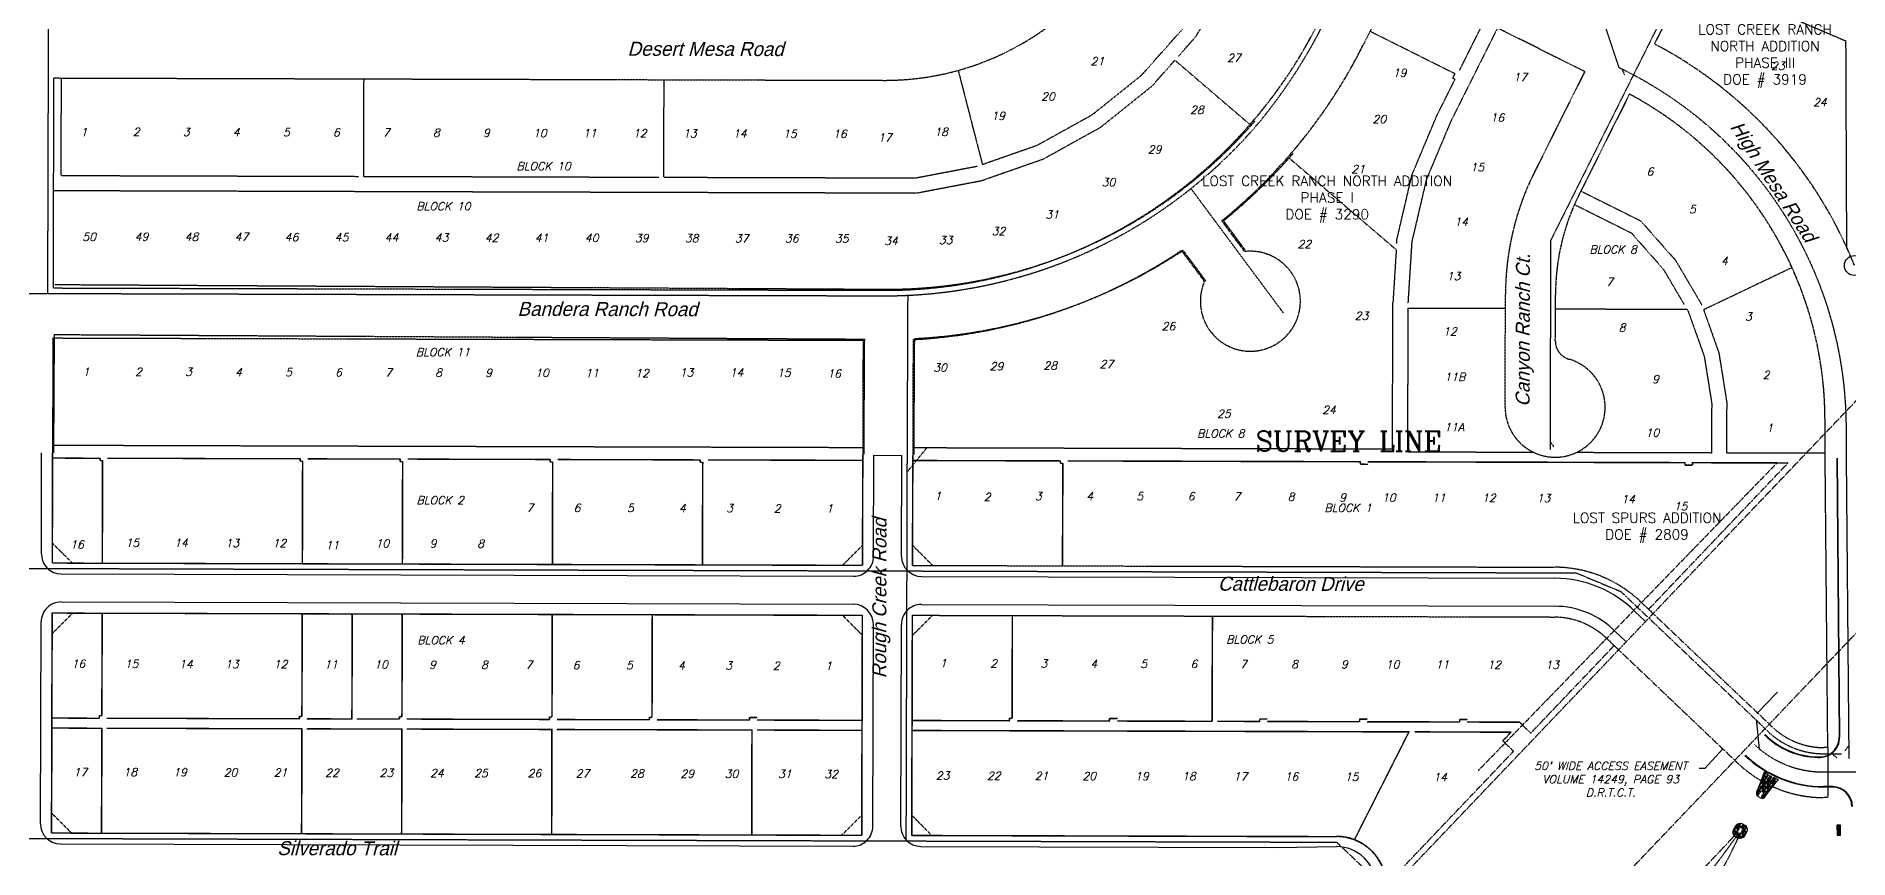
# Model space of a CAD drawing. Header units: feet. Extents: x 2327405 to 2393004, y 6977726 to 7089689.
# Drawn here: x 2340640 to 2342452, y 7040978 to 7041800 of the extents above; entities that cross this region are included whole.
import ezdxf
from ezdxf.enums import TextEntityAlignment as Align

# ---------------------------------------------------------------- set-up
doc = ezdxf.new("R2010")
doc.units = ezdxf.units.FT
doc.header["$MEASUREMENT"] = 0
for name, pattern in [('CNTR50', [0.9, 0.75, -0.05, 0.05, -0.05]), ('HIDDEN2', [0.1875, 0.125, -0.0625]), ('HIDN50', [0.1875, 0.125, -0.0625]), ('PHNTM50', [1.5, 1, -0.1, 0.1, -0.1, 0.1, -0.1])]:
    doc.linetypes.add(name, pattern=pattern)
doc.layers.get('0').update_dxf_attribs({"linetype": 'CONTINUOUS'})
for name, color, linetype in [('f-cl', 251, 'HIDN50'), ('f-sd inlet', 251, 'CONTINUOUS'), ('s-adjoiner-txt', 2, 'CONTINUOUS'), ('s-channel', 252, 'HIDN50'), ('s-channel-cl', 251, 'CNTR50'), ('s-curb', 55, 'CONTINUOUS'), ('s-EASE', 251, 'HIDN50'), ('S-EASE-ACCESS', 251, 'HIDN50'), ('s-easement', 252, 'HIDDEN2'), ('s-easement-txt', 2, 'CONTINUOUS'), ('s-irons-txt', 2, 'CONTINUOUS'), ('s-lot no.', 252, 'CONTINUOUS'), ('s-rip-rap', 252, 'CONTINUOUS'), ('s-row', 252, 'PHNTM50'), ('s-street names', 252, 'CONTINUOUS'), ('s-survey-abs', 252, 'CONTINUOUS'), ('s-w', 251, 'HIDN50')]:
    doc.layers.add(name, color=color, linetype=linetype)
doc.styles.add('L100', font='simplex.shx', dxfattribs={"height": 10})
doc.styles.add('LS80', font='simplex.shx', dxfattribs={"oblique": 15, "height": 8})
doc.styles.add('ROMANC', font='romanc.shx')
doc.styles.get("Standard").update_dxf_attribs({"font": 'Simplex.shx'})
doc.styles.add('TB', font='tb-ld.shx', dxfattribs={"oblique": 15, "height": 1.377953})
doc.dimstyles.get("Standard").update_dxf_attribs({"dimtxt": 0.18, "dimasz": 0.18, "dimexe": 0.18, "dimexo": 0.0625, "dimgap": 0.09, "dimtad": 0, "dimtih": 1, "dimtoh": 1, "dimdec": 4, "dimzin": 0, "dimdsep": 46, "dimtxsty": 'Standard', "dimcen": 0.09, "dimadec": 0, "dimazin": 0, "dimtfac": 1, "dimtdec": 4, "dimtofl": 0, "dimtmove": 0, "dimatfit": 3, "dimfxl": 0, "dimtolj": 1, "dimtzin": 0, "dimarcsym": 0})
pattern_1 = [(228.0128, (2332156.99854, 7030143.55705), (-39.999991161, -45.000006708), [0.67268, -66.59544]), (184.9697, (2332156.54854, 7030143.05705), (60.0000052576, 4.999956535), [1.15434, -114.279625]), (132.5104, (2332155.39854, 7030142.95705), (49.999953592, -55.0000433694), [0.81394, -80.58016]), (267.2737, (2332153.44854, 7030141.70705), (4.9999800886, 100.000001475), [1.05119, -104.06779]), (292.8337, (2332153.39854, 7030140.65705), (-25.000049527, 59.999982059), [1.030775, -102.046865]), (357.2737, (2332153.79854, 7030139.70705), (-100.000001475, 4.9999800886), [1.05119, -104.06779]), (37.6942, (2332154.84854, 7030139.65705), (-65.000036728, -49.9999520258), [1.390145, -137.624245]), (72.2553, (2332155.94854, 7030140.50705), (35.0000538135, 109.9999811562), [1.31244, -129.931605]), (121.4296, (2332156.34854, 7030141.75705), (-40.000041171, 64.9999751825), [1.05475, -104.420365]), (175.2364, (2332155.79854, 7030142.65705), (55.000004732, -4.999957663), [1.20416, -59.003815]), (222.3974, (2332154.59854, 7030142.75705), (-60.0000367554, -54.99996041), [1.55724, -154.166875]), (138.8141, (2332158.39854, 7030141.65705), (-35.000014734, 29.999986567), [0.531505, -52.61922]), (171.4692, (2332157.99854, 7030142.00705), (64.999991424, -10.00003955), [1.011185, -100.107555]), (225, (2332156.9985, 7030142.157), (-6e-16, -5.00000155), [0.707105, -6.36396]), (203.1986, (2332156.64854, 7030142.75705), (24.999998653, 10.000006626), [0.38079, -37.698075]), (291.8014, (2332156.2985, 7030142.60705), (-4.99999955, 15.000001365), [0.538515, -26.38731]), (30.9638, (2332156.4985, 7030142.10705), (14.99999011, 10.00001242), [0.874645, -28.280115]), (161.5651, (2332157.2485, 7030142.557), (10.00000217, -4.99999202), [0.632455, -15.178935]), (16.3895, (2332153.39854, 7030142.60705), (50.000010992, 14.999963549), [0.886, -87.714225]), (70.3462, (2332154.24854, 7030142.85705), (-19.999976237, -55.000010678), [0.743305, -73.58704]), (293.1986, (2332157.24854, 7030143.55705), (-10.000006626, 24.999998653), [0.761575, -37.31729]), (343.6105, (2332157.54854, 7030142.85705), (-50.000010992, 14.999963549), [0.886, -87.714225]), (339.444, (2332153.39854, 7030139.50705), (-25.000009223, 9.999979982), [0.8544, -41.86562]), (294.7751, (2332154.19854, 7030139.20705), (-24.999960946, 55.000017109), [0.71589, -70.873215]), (66.8014, (2332157.29854, 7030138.55705), (10.000006626, 24.999998653), [0.761575, -37.31729]), (17.354, (2332157.59854, 7030139.25705), (-65.0000100955, -19.999972511), [0.838155, -82.97712]), (69.444, (2332154.84854, 7030138.55705), (-9.999979982, -25.000009223), [0.4272, -42.29282]), (101.3099, (2332156.9985, 7030138.5571), (-4.99998816, 20.00000376), [0.25495, -25.240145]), (165.9638, (2332156.9485, 7030138.807), (15.00000273, -4.99999029), [1.030775, -19.58475]), (186.009, (2332155.94854, 7030139.05705), (49.9999987545, 4.9999965874), [0.95525, -94.569615]), (303.6901, (2332156.4985, 7030141.657), (-5.00000667, 9.99999779), [0.72111, -17.306645]), (353.1572, (2332156.89854, 7030141.05705), (84.9999968274, -10.0000399896), [1.25897, -124.637815]), (60.9454, (2332158.14854, 7030140.90705), (-20.000000136, -35.000001923), [0.51478, -50.96337]), (90, (2332158.3985, 7030141.357), (-5, 5), [0.3, -4.7]), (120.2564, (2332155.84854, 7030139.20705), (19.999974434, -35.000012279), [0.69462, -68.7676]), (48.0128, (2332155.49854, 7030139.80705), (39.999991161, 45.000006708), [1.34536, -65.92276]), (0, (2332156.3985, 7030140.807), (5, 5), [1.3, -3.7]), (325.3048, (2332157.69854, 7030140.80705), (-49.999971295, 35.000043048), [0.79057, -78.26637]), (254.0546, (2332158.34854, 7030140.35705), (-4.999999446, -20.000000633), [0.72801, -35.67254]), (207.646, (2332158.14854, 7030139.65705), (-94.999979036, -50.0000385658), [1.185325, -117.34737]), (175.4261, (2332157.09854, 7030139.10705), (-65.0000027916, 4.9999740058), [1.253995, -124.14537])]

# ---------------------------------------------------------------- blocks, each defined once
blk = doc.blocks.new('2005042-10b')
at = {"layer": 's-rip-rap'}
h = blk.add_hatch(dxfattribs=at)
h.set_pattern_fill('GRAVEL,_O', color=256, scale=5)
h.set_pattern_definition(pattern_1)
edge = h.paths.add_edge_path()
edge.add_line((2342368.68796, 7041039.66296), (2342374.68948, 7041047.44247))
edge.add_line((2342374.68948, 7041047.44247), (2342376.04644, 7041049.24998))
edge.add_line((2342376.04644, 7041049.24998), (2342378.65678, 7041052.44863))
edge.add_line((2342378.65678, 7041052.44863), (2342381.98415, 7041056.66312))
edge.add_line((2342381.98415, 7041056.66312), (2342377.14403, 7041058.88151))
edge.add_line((2342377.14403, 7041058.88151), (2342374.90289, 7041054.80696))
edge.add_line((2342374.90289, 7041054.80696), (2342373.37116, 7041055.65331))
edge.add_line((2342373.37116, 7041055.65331), (2342375.55922, 7041059.61327))
edge.add_line((2342375.55922, 7041059.61327), (2342373.69336, 7041060.65108))
edge.add_line((2342373.69336, 7041060.65108), (2342371.52531, 7041056.90639))
edge.add_line((2342371.52531, 7041056.90639), (2342370.01082, 7041057.78322))
edge.add_line((2342370.01082, 7041057.78322), (2342372.17262, 7041061.53059))
edge.add_line((2342372.17262, 7041061.53059), (2342367.77117, 7041064.18301))
edge.add_line((2342367.77117, 7041064.18301), (2342364.79579, 7041055.87403))
edge.add_line((2342364.79579, 7041055.87403), (2342363.86398, 7041053.3152))
edge.add_line((2342363.86398, 7041053.3152), (2342360.35851, 7041043.97535))
edge.add_arc((2342363.21203, 7041042.75827), 3.10223, 156.9008025, 241.87232609)
edge.add_line((2342361.74952, 7041040.02241), (2342364.36176, 7041038.54159))
edge.add_arc((2342366.01522, 7041041.06843), 3.01975, 236.80104123, 332.26219425)
h.paths.add_polyline_path([(2342364.36176, 7041038.54159), (2342367.31249, 7041043.76943), (2342364.71222, 7041045.23817), (2342361.74952, 7041040.02241)], flags=17)
h = blk.add_hatch(dxfattribs=at)
h.set_pattern_fill('GRAVEL', color=256, scale=5, style=0)
h.set_pattern_definition(pattern_1)
h.paths.add_polyline_path([(2342343.59978, 7041002.16974), (2342346.55051, 7041007.39758), (2342343.95023, 7041008.86632), (2342340.98754, 7041003.65057)], flags=16)
edge = h.paths.add_edge_path()
edge.add_line((2342345.56551, 7041012.86433), (2342349.10273, 7041010.89575))
edge.add_arc((2342344.53594, 7041006.54462), 6.30777, -29.0122579, 43.61464708, ccw=False)
edge.add_line((2342350.05218, 7041003.48537), (2342348.34174, 7041000.38576))
edge.add_arc((2342343.53752, 7041003.64092), 5.80315, 246.46421796, 325.87993999, ccw=False)
edge.add_line((2342341.2202, 7040998.32053), (2342338.61272, 7040999.88641))
edge.add_arc((2342342.86701, 7041004.21075), 6.06621, 157.31738052, 225.46792083, ccw=False)
edge.add_line((2342337.26999, 7041006.55004), (2342339.87123, 7041011.25706))
edge.add_arc((2342343.79403, 7041008.24983), 4.94285, 68.99853286, 142.52613023, ccw=False)
at = {"layer": 's-channel'}
for centre, radius, start, end in [((2340195.59776, 7042995.83387), 2927.71098, 314.54293577, 317.12058513), ((2341958.46921, 7041173.2416), 421.41563, 317.80441098, 336.0495974)]:
    blk.add_arc(centre, radius, start, end, dxfattribs=at)
at = {"layer": 's-channel-cl'}
blk.add_arc((2341475.13291, 7041610.86883), 1058.95826, 317.84888938, 325.02083127, dxfattribs=at)
at = {"layer": 's-curb'}
for p, q in [((2340645.4955, 7041282.45558), (2340645.78187, 7041383.45518)), ((2341477.49215, 7041280.09653), (2341477.77853, 7041381.09613)), ((2341477.77853, 7041381.09613), (2341505.77842, 7041381.01674)), ((2341505.49204, 7041280.01714), (2341505.77842, 7041381.01674)), ((2342440.36954, 7041378.19357), (2342442.83979, 7041099.11619)), ((2342440.86952, 7041378.198), (2342443.33977, 7041099.12061)), ((2340665.43871, 7041262.39895), (2341457.43553, 7041260.15332)), ((2341525.43525, 7041259.96051), (2342158.53049, 7041258.16543)), ((2340665.35932, 7041234.39907), (2341457.35613, 7041232.15343)), ((2341525.35586, 7041231.96063), (2342158.4511, 7041230.16555)), ((2340644.72994, 7041012.45667), (2340645.30269, 7041214.45585)), ((2340644.72994, 7041012.45667), (2340645.30269, 7041214.45585)), ((2341476.7266, 7041010.09762), (2341477.29935, 7041212.09681)), ((2341504.72648, 7041010.01823), (2341505.29923, 7041212.01742)), ((2342239.04566, 7041224.54718), (2342248.42331, 7041215.62913)), ((2342219.32129, 7041204.67271), (2342229.11944, 7041195.3471)), ((2342436.22755, 7041049.23957), (2342427.33338, 7041049.26479)), ((2342436.22896, 7041049.73956), (2342427.3348, 7041049.76478)), ((2340664.67315, 7040992.40004), (2341456.66997, 7040990.15441)), ((2341524.6697, 7040989.9616), (2341880.96704, 7040988.95135)), ((2341880.96704, 7040988.95135), (2341940.2908, 7040989.78315))]:
    blk.add_line(p, q, dxfattribs=at)
for centre, radius, start, end in [((2340665.49542, 7041282.39887), 20, 179.83754368, 269.83754365), ((2341457.49223, 7041280.15324), 20, 269.83754365, 359.83754368), ((2341525.49196, 7041279.96043), 20, 179.83754368, 269.83754365), ((2342158.20725, 7041144.16589), 114, 44.83754367, 89.83754365), ((2340665.30261, 7041214.39915), 20, 89.83754365, 179.83754368), ((2341457.29943, 7041212.15351), 20, 359.83754368, 89.83754365), ((2341525.29915, 7041211.96071), 20, 89.83754365, 179.83754368), ((2342158.20725, 7041144.16589), 86, 44.71393865, 89.83754365), ((2342422.87037, 7041156.31507), 77.32133, 225.17959719, 269.22875155), ((2342422.87037, 7041156.31507), 76.82133, 225.17959719, 269.22875155), ((2342423.34056, 7041098.94359), 20, 265.66728144, 0.50714066), ((2342423.34056, 7041098.94359), 19.5, 265.66728144, 0.50714066), ((2342427.65803, 7041163.76432), 114.5, 226.41548094, 269.83754365), ((2342427.65803, 7041163.76432), 114, 226.41548094, 269.83754365), ((2342436.17226, 7041029.73964), 19.5, 0.05070584, 89.83754365), ((2342436.17226, 7041029.73964), 20, 0.05070584, 89.83754365), ((2340664.72986, 7041012.39996), 20, 179.83754368, 269.83754365), ((2341456.72668, 7041010.15433), 20, 269.83754365, 359.83754368), ((2341524.7264, 7041009.96152), 20, 179.83754368, 269.83754365), ((2341940.17738, 7040949.78331), 40, 188.46447021, 89.83754365)]:
    blk.add_arc(centre, radius, start, end, dxfattribs=at)
at = {"layer": 's-EASE'}
for p, q in [((2340656.76765, 7041378.42401), (2340704.26746, 7041378.28932)), ((2340704.26037, 7041375.78933), (2340704.26746, 7041378.28932)), ((2340704.26037, 7041375.78933), (2340706.76036, 7041375.78225)), ((2340706.46973, 7041273.28266), (2340706.76036, 7041375.78225)), ((2340711.76743, 7041378.26806), (2340904.26666, 7041377.72225)), ((2340904.25957, 7041375.22226), (2340904.26666, 7041377.72225)), ((2340904.25957, 7041375.22226), (2340906.75956, 7041375.21517)), ((2340906.46893, 7041272.71558), (2340906.75956, 7041375.21517)), ((2340911.76663, 7041377.70098), (2341004.26625, 7041377.43871)), ((2341004.25917, 7041374.93872), (2341004.26625, 7041377.43871)), ((2341004.25917, 7041374.93872), (2341006.75916, 7041374.93163)), ((2341006.46853, 7041272.43204), (2341006.75916, 7041374.93163)), ((2341011.76622, 7041377.41744), (2341154.26565, 7041377.0134)), ((2341154.25856, 7041374.51341), (2341154.26565, 7041377.0134)), ((2341154.25856, 7041374.51341), (2341156.75855, 7041374.50632)), ((2341156.46792, 7041272.00673), (2341156.75855, 7041374.50632)), ((2341161.76562, 7041376.99213), (2341304.26505, 7041376.58809)), ((2341304.25796, 7041374.0881), (2341304.26505, 7041376.58809)), ((2341304.25796, 7041374.0881), (2341306.75795, 7041374.08101)), ((2341306.46732, 7041271.58142), (2341306.75795, 7041374.08101)), ((2341311.76502, 7041376.56682), (2341466.76439, 7041376.12734)), ((2341516.76419, 7041375.98557), (2341664.2636, 7041375.56735)), ((2341664.25651, 7041373.06736), (2341664.2636, 7041375.56735)), ((2341664.25651, 7041373.06736), (2341666.7565, 7041373.06027)), ((2341666.46587, 7041270.56068), (2341666.7565, 7041373.06027)), ((2341671.76357, 7041375.54608), (2341964.2624, 7041374.71673)), ((2341964.25531, 7041372.21674), (2341964.2624, 7041374.71673)), ((2341964.25531, 7041372.21674), (2341971.75528, 7041372.19547)), ((2341971.76236, 7041374.69546), (2342288.52064, 7041373.79732)), ((2342252.38518, 7041227.04419), (2342391.78204, 7041373.50454)), ((2342288.52064, 7041373.79732), (2342288.51355, 7041371.29733)), ((2342288.51355, 7041371.29733), (2342296.01352, 7041371.27607)), ((2342296.02061, 7041373.77606), (2342296.01352, 7041371.27607)), ((2342296.02061, 7041373.77606), (2342391.78204, 7041373.50454)), ((2340656.26784, 7041293.42431), (2340676.46985, 7041273.36772)), ((2341446.46676, 7041271.18447), (2341466.52339, 7041291.12768)), ((2341516.52344, 7041291.07429), (2341536.4664, 7041270.92928)), ((2340657.08228, 7041203.42465), (2340676.90725, 7041223.36718)), ((2340706.03734, 7041120.78327), (2340706.32796, 7041223.28286)), ((2340906.03653, 7041120.21619), (2340906.32716, 7041222.71578)), ((2340956.02924, 7041117.57443), (2340956.32696, 7041222.57401)), ((2341006.03613, 7041119.93265), (2341006.32676, 7041222.43224)), ((2341156.03553, 7041119.50734), (2341156.32615, 7041222.00693)), ((2341256.03513, 7041119.2238), (2341256.32575, 7041221.72339)), ((2341466.2682, 7041201.12804), (2341446.32499, 7041221.18467)), ((2341536.32463, 7041220.92948), (2341516.268, 7041200.98627)), ((2341616.03368, 7041118.20306), (2341616.32431, 7041220.70265)), ((2341816.02579, 7041115.13599), (2341816.3235, 7041220.13557)), ((2342134.57455, 7041103.26389), (2342217.91398, 7041190.82628)), ((2340656.03045, 7041118.42505), (2340703.53026, 7041118.29037)), ((2340703.53026, 7041118.28991), (2340703.53735, 7041120.79036)), ((2340703.53735, 7041120.79036), (2340706.03734, 7041120.78327)), ((2340711.03023, 7041118.2691), (2340903.52945, 7041117.72329)), ((2340903.52945, 7041117.72283), (2340903.53654, 7041120.22328)), ((2340903.53654, 7041120.22328), (2340906.03653, 7041120.21619)), ((2340911.02942, 7041117.70203), (2340956.02924, 7041117.57443)), ((2340961.02922, 7041117.56026), (2341003.52905, 7041117.43975)), ((2341003.52905, 7041117.43929), (2341003.53614, 7041119.93974)), ((2341003.53614, 7041119.93974), (2341006.03613, 7041119.93265)), ((2341011.02902, 7041117.41849), (2341153.52845, 7041117.01444)), ((2341153.52845, 7041117.01398), (2341153.53554, 7041119.51443)), ((2341153.53554, 7041119.51443), (2341156.03553, 7041119.50734)), ((2341161.02842, 7041116.99318), (2341253.52805, 7041116.7309)), ((2341253.52805, 7041116.73044), (2341253.53514, 7041119.23089)), ((2341253.53514, 7041119.23089), (2341256.03513, 7041119.2238)), ((2341261.02802, 7041116.70964), (2341353.52764, 7041116.44736)), ((2341353.52764, 7041116.4469), (2341353.53473, 7041118.94735)), ((2341353.53473, 7041118.94735), (2341361.0347, 7041118.92609)), ((2341613.5266, 7041115.7097), (2341613.53369, 7041118.21015)), ((2341613.53369, 7041118.21015), (2341616.03368, 7041118.20306)), ((2341713.5262, 7041115.42616), (2341713.53329, 7041117.92661)), ((2341713.53329, 7041117.92661), (2341721.03326, 7041117.90535)), ((2341863.52559, 7041115.00085), (2341863.53268, 7041117.5013)), ((2341863.53268, 7041117.5013), (2341871.03265, 7041117.48004)), ((2341963.52519, 7041114.71731), (2341963.53228, 7041117.21776)), ((2341963.53228, 7041117.21776), (2341971.03225, 7041117.1965)), ((2342063.52479, 7041114.43377), (2342063.53188, 7041116.93422)), ((2342063.53188, 7041116.93422), (2342071.03185, 7041116.91296)), ((2340656.00209, 7041108.42509), (2340706.00189, 7041108.28332)), ((2340705.70418, 7041003.28374), (2340706.00189, 7041108.28332)), ((2340711.00187, 7041108.26914), (2340906.00109, 7041107.71624)), ((2340905.70337, 7041002.71666), (2340906.00109, 7041107.71624)), ((2340911.00107, 7041107.70207), (2341006.00069, 7041107.4327)), ((2341005.70297, 7041002.43313), (2341006.00069, 7041107.4327)), ((2341011.00067, 7041107.41853), (2341156.00008, 7041107.00739)), ((2341155.70237, 7041002.00782), (2341156.00008, 7041107.00739)), ((2341161.00006, 7041106.99322), (2341355.99928, 7041106.44032)), ((2341355.70156, 7041001.44074), (2341355.99928, 7041106.44032)), ((2341360.99926, 7041106.42614), (2341465.99884, 7041106.12842)), ((2341361.02761, 7041116.4261), (2341466.02719, 7041116.12838)), ((2341515.99864, 7041105.98665), (2342012.88927, 7041104.57777)), ((2341516.02699, 7041115.98661), (2341613.5266, 7041115.71016)), ((2341621.02657, 7041115.6889), (2341713.5262, 7041115.42662)), ((2341721.02617, 7041115.40536), (2341816.02579, 7041115.13599)), ((2341821.02577, 7041115.12182), (2341863.52559, 7041115.00131)), ((2341871.02556, 7041114.98005), (2341963.52519, 7041114.71777)), ((2341958.17487, 7040996.43189), (2342012.88927, 7041104.57777)), ((2341971.02516, 7041114.69651), (2342063.52479, 7041114.43423)), ((2342018.48474, 7041104.5619), (2342114.84193, 7041104.28869)), ((2342071.02476, 7041114.41297), (2342123.01541, 7041114.26555)), ((2342106.47358, 7041095.49629), (2342114.84193, 7041104.28869)), ((2342123.01541, 7041114.26555), (2342134.57455, 7041103.26389)), ((2341990.14728, 7040951.51824), (2342117.33895, 7041085.15494)), ((2342106.47358, 7041095.49629), (2342117.33895, 7041085.15494)), ((2340655.50228, 7041023.42539), (2340675.7043, 7041003.36881)), ((2341445.7012, 7041001.18555), (2341465.75808, 7041021.21714)), ((2341515.75763, 7041020.98699), (2341535.70084, 7041000.93037))]:
    blk.add_line(p, q, dxfattribs=at)
at = {"layer": 'S-EASE-ACCESS'}
for p, q in [((2342256.02219, 7041223.58258), (2342375.95124, 7041109.43746)), ((2342221.53577, 7041187.37916), (2342341.48005, 7041073.21955)), ((2342431.50967, 7041088.7531), (2342427.44538, 7041088.76463)), ((2342431.50967, 7041088.7531), (2342431.3679, 7041038.7533)), ((2342431.3679, 7041038.7533), (2342427.30361, 7041038.76483))]:
    blk.add_line(p, q, dxfattribs=at)
for radius in [75, 125]:
    blk.add_arc((2342427.65803, 7041163.76432), radius, 226.41548094, 269.83754365, dxfattribs=at)
at = {"layer": 's-easement'}
for p, q in [((2342292.30792, 7041862.41936), (2342449.66915, 7041795.47422)), ((2341799.3082, 7041799.3459), (2341833.80225, 7041854.81)), ((2341745.39578, 7041761.17974), (2341787.24281, 7041808.34848)), ((2342101.28484, 7041808.41873), (2342054.1875, 7041714.19544)), ((2342063.27685, 7041765.92882), (2342084.51433, 7041808.41669)), ((2341782.06465, 7041779.90947), (2341799.3082, 7041799.3459)), ((2342058.80512, 7041762.57417), (2341973.82938, 7041805.04915)), ((2342450.51141, 7041588.79209), (2342449.66915, 7041795.47422)), ((2341755.77081, 7041750.27183), (2341778.74589, 7041776.16867)), ((2341778.74589, 7041776.16867), (2341853.8488, 7041711.87209)), ((2340665.28435, 7041660.90099), (2340665.5608, 7041758.4006)), ((2340967.78313, 7041660.04329), (2340968.05959, 7041757.54289)), ((2341267.78193, 7041659.19267), (2341268.05838, 7041756.69228)), ((2341562.06337, 7041766.03625), (2341586.26263, 7041672.00656)), ((2341696.19245, 7041721.74611), (2341745.39578, 7041761.17974)), ((2342040.54823, 7041720.45777), (2342058.8058, 7041756.984)), ((2342056.56959, 7041758.10177), (2342058.80512, 7041762.57417)), ((2342058.8058, 7041756.984), (2342056.56959, 7041758.10177)), ((2341704.57886, 7041709.24443), (2341755.77081, 7041750.27183)), ((2341641.04245, 7041691.17719), (2341696.19245, 7041721.74611)), ((2342015.77869, 7041661.43343), (2342040.54823, 7041720.45777)), ((2341647.19989, 7041677.44002), (2341704.57886, 7041709.24443)), ((2342054.1875, 7041714.19544), (2342030.09867, 7041656.79319)), ((2341586.26263, 7041672.00656), (2341641.04245, 7041691.17719)), ((2341891.83278, 7041679.35352), (2342000.05422, 7041586.70374)), ((2340665.28435, 7041660.90099), (2340962.78316, 7041660.05746)), ((2341519.38446, 7041658.47927), (2341581.45005, 7041670.32236)), ((2341581.45005, 7041670.32236), (2341581.52628, 7041670.34904)), ((2341585.35453, 7041655.79676), (2341647.19989, 7041677.44002)), ((2342000.6938, 7041596.83205), (2342015.77869, 7041661.43343)), ((2340657.74185, 7041645.92232), (2341520.7817, 7041643.47525)), ((2340967.78313, 7041660.04329), (2341262.78195, 7041659.20685)), ((2341267.78193, 7041659.19267), (2341519.38446, 7041658.47927)), ((2341520.7817, 7041643.47525), (2341585.35453, 7041655.79676)), ((2342030.09867, 7041656.79319), (2342015.58518, 7041594.63882)), ((2342184.70211, 7041645.40376), (2342244.43654, 7041615.54561)), ((2342178.24142, 7041631.86363), (2342235.11979, 7041603.43308)), ((2342244.43654, 7041615.54561), (2342279.23228, 7041576.11136)), ((2342000.44854, 7041592.94819), (2342000.6938, 7041596.83205)), ((2342015.58518, 7041594.63882), (2342011.70037, 7041533.11929)), ((2342235.11979, 7041603.43308), (2342267.03666, 7041567.26146)), ((2342000.05422, 7041586.70374), (2341996.70171, 7041533.61367)), ((2342279.23228, 7041576.11136), (2342305.54475, 7041531.45875)), ((2342267.03666, 7041567.26146), (2342287.90813, 7041531.84231)), ((2342307.21125, 7041526.77848), (2342395.69671, 7041568.97805)), ((2341996.28636, 7041387.12598), (2341996.70171, 7041533.61367)), ((2342011.68684, 7041528.34523), (2342011.27921, 7041384.58346)), ((2342011.68684, 7041528.34523), (2342109.18644, 7041528.06878)), ((2342290.85942, 7041526.83393), (2342159.1842, 7041527.20728)), ((2342290.85942, 7041526.83393), (2342291.89434, 7041525.07766)), ((2342291.89434, 7041525.07766), (2342307.98027, 7041479.90135)), ((2342307.21125, 7041526.77848), (2342322.57597, 7041483.62767)), ((2342307.98027, 7041479.90135), (2342315.73898, 7041431.15911)), ((2342322.57597, 7041483.62767), (2342330.74234, 7041432.32435)), ((2341263.29306, 7040180.58061), (2342485.69581, 7041462.78167)), ((2342315.60447, 7041383.72057), (2342315.73898, 7041431.15911)), ((2342330.60441, 7041383.67804), (2342330.74234, 7041432.32435)), ((2341467.01556, 7041388.62667), (2340657.01882, 7041390.92334)), ((2341996.28636, 7041387.12598), (2341517.01536, 7041388.48491)), ((2340656.98404, 7041378.47163), (2340704.48386, 7041378.34188)), ((2340704.47703, 7041375.84189), (2340704.48386, 7041378.34188)), ((2340704.47703, 7041375.84189), (2340706.97702, 7041375.83506)), ((2340706.69704, 7041273.33545), (2340706.97702, 7041375.83506)), ((2340711.98383, 7041378.3214), (2340904.48311, 7041377.79558)), ((2340904.47629, 7041375.29559), (2340904.48311, 7041377.79558)), ((2340904.47629, 7041375.29559), (2340906.97628, 7041375.28876)), ((2340906.6963, 7041272.78914), (2340906.97628, 7041375.28876)), ((2340911.98309, 7041377.7751), (2341004.48274, 7041377.52243)), ((2341004.47591, 7041375.02244), (2341004.48274, 7041377.52243)), ((2341004.47591, 7041375.02244), (2341006.9759, 7041375.01561)), ((2341006.69592, 7041272.51599), (2341006.9759, 7041375.01561)), ((2341011.98271, 7041377.50194), (2341154.48218, 7041377.1127)), ((2341154.47535, 7041374.61271), (2341154.48218, 7041377.1127)), ((2341154.47535, 7041374.61271), (2341156.97534, 7041374.60588)), ((2341156.69536, 7041272.10627), (2341156.97534, 7041374.60588)), ((2341161.98215, 7041377.09222), (2341304.48162, 7041376.70298)), ((2341304.47479, 7041374.20299), (2341304.48162, 7041376.70298)), ((2341304.47479, 7041374.20299), (2341306.97478, 7041374.19616)), ((2341306.6948, 7041271.69654), (2341306.97478, 7041374.19616)), ((2341311.98159, 7041376.68249), (2341466.98102, 7041376.25911)), ((2341516.98083, 7041376.12253), (2341664.48028, 7041375.71963)), ((2341664.47345, 7041373.21964), (2341664.48028, 7041375.71963)), ((2341664.47345, 7041373.21964), (2341666.97344, 7041373.21281)), ((2341666.69346, 7041270.71319), (2341666.97344, 7041373.21281)), ((2341671.98025, 7041375.69914), (2341964.47916, 7041374.90018)), ((2341964.47233, 7041372.40019), (2341964.47916, 7041374.90018)), ((2341964.47233, 7041372.40019), (2341971.9723, 7041372.3797)), ((2341971.97913, 7041374.87969), (2342288.7375, 7041374.01446)), ((2342011.27921, 7041384.58346), (2342136.98421, 7041384.22703)), ((2342180.57303, 7041384.10344), (2342315.60447, 7041383.72057)), ((2342288.7375, 7041374.01446), (2342288.73067, 7041371.51447)), ((2342288.73067, 7041371.51447), (2342296.23064, 7041371.49398)), ((2342296.23747, 7041373.99397), (2342296.23064, 7041371.49398)), ((2342296.23747, 7041373.99397), (2342381.0547, 7041373.76229)), ((2342330.60441, 7041383.67804), (2342428.84822, 7041383.39948)), ((2341379.88735, 7040071.00509), (2342490.15601, 7041235.02496)), ((2340706.28049, 7041120.83602), (2340706.56047, 7041223.33563)), ((2340906.27974, 7041120.28971), (2340906.55972, 7041222.78933)), ((2340956.27273, 7041117.65315), (2340956.55953, 7041222.65276)), ((2341006.27937, 7041120.01656), (2341006.55935, 7041222.51618)), ((2341156.27881, 7041119.60683), (2341156.55879, 7041222.10645)), ((2341256.27844, 7041119.33368), (2341256.55842, 7041221.8333)), ((2341616.27709, 7041118.35034), (2341616.55707, 7041220.84996)), ((2341816.26952, 7041115.30405), (2341816.55633, 7041220.30365)), ((2340656.27384, 7041118.4726), (2340703.77367, 7041118.34285)), ((2340703.77367, 7041118.34239), (2340703.7805, 7041120.84284)), ((2340703.7805, 7041120.84284), (2340706.28049, 7041120.83602)), ((2340711.27364, 7041118.32237), (2340903.77292, 7041117.79655)), ((2340903.77292, 7041117.79609), (2340903.77975, 7041120.29654)), ((2340903.77975, 7041120.29654), (2340906.27974, 7041120.28971)), ((2340911.27289, 7041117.77607), (2340956.27273, 7041117.65315)), ((2340961.27271, 7041117.63949), (2341003.77255, 7041117.5234)), ((2341003.77255, 7041117.52294), (2341003.77938, 7041120.02339)), ((2341003.77938, 7041120.02339), (2341006.27937, 7041120.01656)), ((2341011.27252, 7041117.50291), (2341153.77199, 7041117.11367)), ((2341153.77199, 7041117.11321), (2341153.77882, 7041119.61366)), ((2341153.77882, 7041119.61366), (2341156.27881, 7041119.60683)), ((2341161.27196, 7041117.09319), (2341253.77162, 7041116.84052)), ((2341253.77161, 7041116.84006), (2341253.77844, 7041119.34051)), ((2341253.77844, 7041119.34051), (2341256.27844, 7041119.33368)), ((2341261.27159, 7041116.82004), (2341353.77124, 7041116.56737)), ((2341353.77124, 7041116.56691), (2341353.77807, 7041119.06736)), ((2341353.77807, 7041119.06736), (2341361.27804, 7041119.04687)), ((2341361.27121, 7041116.54688), (2341466.27082, 7041116.26008)), ((2341613.77027, 7041115.85672), (2341613.7771, 7041118.35717)), ((2341613.7771, 7041118.35717), (2341616.27709, 7041118.35034)), ((2341713.7699, 7041115.58357), (2341713.77673, 7041118.08402)), ((2341713.77673, 7041118.08402), (2341721.2767, 7041118.06353)), ((2341863.76934, 7041115.17384), (2341863.77617, 7041117.67429)), ((2341863.77617, 7041117.67429), (2341871.27614, 7041117.6538)), ((2341963.76897, 7041114.90069), (2341963.7758, 7041117.40114)), ((2341963.7758, 7041117.40114), (2341971.27577, 7041117.38065)), ((2342063.76859, 7041114.62754), (2342063.77542, 7041117.12799)), ((2342063.77542, 7041117.12799), (2342071.27539, 7041117.1075)), ((2340656.24653, 7041108.47264), (2340706.24634, 7041108.33606)), ((2340705.95953, 7041003.33645), (2340706.24634, 7041108.33606)), ((2340711.24632, 7041108.32241), (2340906.2456, 7041107.78976)), ((2340905.95879, 7041002.79015), (2340906.2456, 7041107.78976)), ((2340911.24558, 7041107.7761), (2341006.24522, 7041107.51661)), ((2341005.95841, 7041002.517), (2341006.24522, 7041107.51661)), ((2341011.24521, 7041107.50295), (2341156.24466, 7041107.10688)), ((2341155.95786, 7041002.10727), (2341156.24466, 7041107.10688)), ((2341161.24465, 7041107.09322), (2341356.24392, 7041106.56058)), ((2341355.95711, 7041001.56097), (2341356.24392, 7041106.56058)), ((2341361.2439, 7041106.54692), (2341466.24351, 7041106.26011)), ((2341516.24332, 7041106.12354), (2342013.1341, 7041104.76627)), ((2341516.27064, 7041116.1235), (2341613.77027, 7041115.85718)), ((2341621.27024, 7041115.83669), (2341713.7699, 7041115.58403)), ((2341721.26987, 7041115.56354), (2341816.26952, 7041115.30405)), ((2341821.2695, 7041115.29039), (2341863.76934, 7041115.1743)), ((2341871.26931, 7041115.15381), (2341963.76897, 7041114.90115)), ((2341958.43094, 7040996.61471), (2342013.1341, 7041104.76627)), ((2341971.26894, 7041114.88066), (2342063.76859, 7041114.628)), ((2342018.72957, 7041104.75098), (2342115.08679, 7041104.48778)), ((2342071.26857, 7041114.60751), (2342123.25923, 7041114.4655)), ((2342106.71935, 7041095.69452), (2342115.08679, 7041104.48778)), ((2342123.25923, 7041114.4655), (2342126.41985, 7041111.45793)), ((2342106.71935, 7041095.69452), (2342109.0055, 7041093.51907))]:
    blk.add_line(p, q, dxfattribs=at)
blk.add_lwpolyline([(2342381.0547, 7041373.76229), (2342082.08953, 7041065.7924)], dxfattribs=at)
at = {"layer": 's-irons-txt', "linetype": 'ByBlock'}
blk.add_circle((2342458.11827, 7041570.93409), 10, dxfattribs=at)
at = {"layer": 's-rip-rap'}
blk.add_lwpolyline([(2342368.68796, 7041039.66296), (2342374.68948, 7041047.44247), (2342376.04644, 7041049.24998), (2342378.65678, 7041052.44863), (2342381.98415, 7041056.66312), (2342377.14403, 7041058.88151), (2342374.90289, 7041054.80696), (2342373.37116, 7041055.65331), (2342375.55922, 7041059.61327), (2342373.69336, 7041060.65108), (2342371.52531, 7041056.90639), (2342370.01082, 7041057.78322), (2342372.17262, 7041061.53059), (2342367.77117, 7041064.18301), (2342364.79579, 7041055.87403), (2342363.86398, 7041053.3152), (2342360.35851, 7041043.97535, 0.3887356968), (2342361.74952, 7041040.02241), (2342364.36176, 7041038.54159, 0.4424143948)], format="xyb", close=True, dxfattribs=at)
blk.add_lwpolyline([(2342345.56551, 7041012.86433), (2342349.10273, 7041010.89575, -0.3279465657), (2342350.05218, 7041003.48537), (2342348.34174, 7041000.38576, -0.3610857818), (2342341.2202, 7040998.32053), (2342338.61272, 7040999.88641, -0.306449079), (2342337.26999, 7041006.55004), (2342339.87123, 7041011.25706, -0.3323048859), (2342345.56551, 7041012.86433, -2.6900267147)], format="xyb", dxfattribs=at)
at = {"layer": 's-row'}
for p, q in [((2342000.65568, 7041858.71804), (2341967.24012, 7041791.86663)), ((2342278.95941, 7041833.9756), (2342258.22437, 7041792.49293)), ((2342188.49679, 7041764.82599), (2342094.57623, 7041811.77201)), ((2340657.76312, 7041653.42229), (2340658.06083, 7041758.42187)), ((2340658.06083, 7041758.42187), (2341487.91341, 7041756.0689)), ((2342188.49679, 7041764.82599), (2342138.24275, 7041664.28739)), ((2342233.15859, 7041742.34616), (2342182.96661, 7041641.93171)), ((2340657.4654, 7041548.42271), (2340657.76312, 7041653.42229)), ((2341848.46795, 7041584.84708), (2341825.683, 7041615.54112)), ((2341850.00755, 7041584.92435), (2341827.30973, 7041615.68287)), ((2341808.32052, 7041555.04466), (2341785.41914, 7041585.89556)), ((2341809.77579, 7041555.23588), (2341786.96197, 7041586.1516)), ((2340658.90651, 7041551.87709), (2341488.74846, 7041547.17118)), ((2340657.4654, 7041548.42271), (2341487.31736, 7041546.06974)), ((2342108.90641, 7041429.30651), (2342109.22627, 7041542.11326)), ((2342159.09429, 7041495.49728), (2342159.22607, 7041541.97149)), ((2340656.99756, 7041383.42337), (2340657.32363, 7041498.42291)), ((2340657.32363, 7041498.42291), (2341467.32037, 7041496.12624)), ((2340657.95122, 7041383.42067), (2340658.62298, 7041501.87789)), ((2340658.62298, 7041501.87789), (2341468.60995, 7041497.28457)), ((2341467.95781, 7041382.28642), (2341468.60995, 7041497.28457)), ((2341517.95701, 7041382.00288), (2341518.61396, 7041497.85095)), ((2341466.9943, 7041381.1267), (2341467.32037, 7041496.12624)), ((2341516.9941, 7041380.98494), (2341517.32258, 7041496.8344)), ((2342428.86707, 7041378.39941), (2342428.70902, 7041417.55896)), ((2340656.46993, 7041273.42443), (2340656.78183, 7041383.42399)), ((2340656.69723, 7041273.47202), (2340656.9977, 7041383.47161)), ((2341466.46668, 7041271.12776), (2341466.77857, 7041381.12732)), ((2341466.69421, 7041271.2595), (2341466.99467, 7041381.25909)), ((2341516.46648, 7041270.98599), (2341516.77837, 7041380.98555)), ((2341516.69402, 7041271.12292), (2341516.99449, 7041381.12251)), ((2342431.50967, 7041088.7531), (2342428.86707, 7041378.39941)), ((2340656.46993, 7041273.42443), (2341466.46668, 7041271.12776)), ((2340656.69723, 7041273.47202), (2341466.69421, 7041271.2595)), ((2341516.46648, 7041270.98599), (2342158.50651, 7041269.16555)), ((2342244.33007, 7041234.71082), (2342256.00697, 7041223.59707)), ((2340655.70438, 7041003.42551), (2340656.32816, 7041223.42463)), ((2340655.95972, 7041003.47303), (2340656.56065, 7041223.47221)), ((2340656.32816, 7041223.42463), (2341466.32491, 7041221.12796)), ((2340656.56065, 7041223.47221), (2341466.55763, 7041221.25968)), ((2341465.70112, 7041001.12884), (2341466.32491, 7041221.12796)), ((2341465.9567, 7041001.2605), (2341466.55763, 7041221.25968)), ((2341515.70092, 7041000.98707), (2341516.32471, 7041220.98619)), ((2341515.95651, 7041001.12393), (2341516.55745, 7041221.12311)), ((2341516.55745, 7041221.12311), (2342158.59766, 7041219.36936)), ((2342209.85887, 7041198.49291), (2342221.53577, 7041187.37916)), ((2340655.70438, 7041003.42551), (2341465.70112, 7041001.12884)), ((2340655.95972, 7041003.47303), (2341465.9567, 7041001.2605)), ((2341515.70092, 7041000.98707), (2341940.31915, 7040999.78311)), ((2341515.95651, 7041001.12393), (2341940.57487, 7040999.96407))]:
    blk.add_line(p, q, dxfattribs=at)
for centre, radius, start, end in [((2341488.69252, 7042031.06779), 275, 269.83754366, 333.44190649), ((2341488.69252, 7042031.06779), 485, 319.43286143, 333.44190649), ((2341488.69252, 7042031.06779), 535, 319.43285002, 333.44190649), ((2342058.73035, 7041411.57019), 430, 21.76239052, 62.35838545), ((2342058.71209, 7041416.05118), 370, 0.23348611, 61.86978294), ((2341488.69252, 7042031.06779), 485, 269.83754366, 319.43286143), ((2341491.49879, 7042032.16338), 485, 269.67508733, 319.27040512), ((2341488.69252, 7042031.06779), 535, 309.04191526, 319.43285002), ((2341491.49879, 7042032.16338), 535, 308.87945893, 319.27039369), ((2342384.22516, 7041541.33352), 275, 153.44190649, 179.83754366), ((2342384.22516, 7041541.33352), 225, 153.44190649, 179.83754366), ((2341488.69252, 7042031.06779), 535, 273.06759863, 303.68517791), ((2341491.49879, 7042032.16338), 535, 272.9051423, 303.52272158), ((2341854.20389, 7041535.17718), 50, 156.58741005, 96.58741005), ((2342178.09422, 7041495.44341), 19, 179.83754366, 253.85393651), ((2342158.90621, 7041429.16506), 50, 179.83754366, 73.85393651), ((2342158.15209, 7041144.16605), 125, 46.41548094, 89.83754365), ((2342158.15209, 7041144.16605), 75, 46.41548094, 89.83754365), ((2341940.17738, 7040949.78331), 50, 353.28537857, 89.83754365), ((2341940.43829, 7040949.96426), 50, 353.29133052, 89.84349561)]:
    blk.add_arc(centre, radius, start, end, dxfattribs=at)
at = {"layer": 's-w', "flags": 128}
for points in [[(2340651.94983, 7041542.93833), (2340652.27731, 7041658.43786), (2340652.68845, 7041803.43728), (2340652.97882, 7041905.84799), (2340663.94024, 7042068.56757), (2340664.04018, 7042103.81345, -0.1989123674), (2340765.77963, 7042347.4778), (2341037.08033, 7042617.24435), (2341037.08352, 7042620.77308), (2341044.17462, 7042627.82408), (2341047.717, 7042627.82088), (2341167.57998, 7042747.00606, 0.1988193219), (2341292.91335, 7043047.03025), (2341292.38823, 7043067.47499), (2341288.40858, 7043222.4156), (2341289.43127, 7043583.0987), (2341289.49129, 7043604.26709), (2341327.25919, 7043741.60977), (2341401.29599, 7044010.84403)], [(2342343.33831, 7042954.49468), (2342340.96113, 7042116.10097, -0.1156846565), (2342274.487, 7041836.21113), (2342251.54565, 7041790.3145), (2342154.37902, 7041595.92222), (2342153.78514, 7041386.47109)], [(2341983.20636, 7041924.45632), (2342117.37859, 7041857.39057), (2342208.16283, 7041812.0035), (2342222.47099, 7041769.0854), (2342228.58585, 7041766.0289, -0.0060499779), (2342237.19109, 7041761.59665, -0.276487777), (2342449.74054, 7041409.86634), (2342449.86927, 7041378.27766), (2342452.53055, 7041077.60688)], [(2341864.53044, 7041715.89148, 0.0540843544), (2341926.98845, 7041811.98636)], [(2341794.85093, 7041647.84817, 0.0497618637), (2341864.53044, 7041715.89148)], [(2341487.30176, 7041540.56977, 0.1708621845), (2341794.85093, 7041647.84817)], [(2340612.34569, 7041268.04018), (2342180.05568, 7041263.48522), (2342224.54567, 7041244.90524), (2342354.55704, 7041121.40281), (2342357.26978, 7041118.82588), (2342371.13856, 7041105.36558, 0.1963065232), (2342428.00557, 7041082.63066), (2342445.13904, 7041082.61405)]]:
    blk.add_lwpolyline(points, format="xyb", dxfattribs=at)
for points in [[(2342225.51995, 7041767.56138), (2342228.20786, 7041761.75289)], [(2341887.18529, 7041523.46277), (2341794.85093, 7041647.84817)], [(2340612.94998, 7041543.04891), (2340651.94983, 7041542.93833)], [(2340651.94983, 7041542.93833), (2341487.30176, 7041540.56977)], [(2341511.27839, 7041381.00114), (2341511.94812, 7041541.1194)], [(2341511.23218, 7041364.70305), (2341530.73457, 7041388.54579)], [(2342153.80844, 7041394.68969), (2342157.65987, 7041389.67637)], [(2341510.18535, 7040995.50269), (2341511.27839, 7041381.00114)], [(2342359.98371, 7041116.19426), (2342362.9668, 7041086.40351)], [(2342435.51885, 7041082.62338), (2342440.53218, 7041078.77195)], [(2342452.41459, 7041090.70841), (2342448.60165, 7041085.74518)], [(2340611.56121, 7040998.04132), (2341940.41154, 7040994.18036)], [(2341989.62354, 7040947.34175), (2341940.41154, 7040994.18036)]]:
    blk.add_lwpolyline(points, dxfattribs=at)
at = {"layer": 's-adjoiner-txt', "char_height": 10, "attachment_point": 2, "rotation": 359.99995136, "style": 'L100'}
for s, insert in [('LOST CREEK RANCH \\PNORTH ADDITION\\PPHASE III\\PDOE # 3919', (2342368.77675, 7041812.00577)), ('LOST CREEK RANCH NORTH ADDITION\\PPHASE I\\PDOE # 3290', (2341930.99466, 7041660.44734)), ('LOST SPURS ADDITION\\PDOE # 2809', (2342250.75984, 7041323.56474))]:
    blk.add_mtext(s, dxfattribs=dict(at, insert=insert))
at = {"layer": 's-easement-txt', "insert": (2342214.43607, 7041074.43277), "char_height": 8, "attachment_point": 2, "style": 'LS80'}
blk.add_mtext("50' WIDE ACCESS EASEMENT\\PVOLUME 14249, PAGE 93\\PD.R.T.C.T.", dxfattribs=at)
at = {"layer": 's-lot no.', "style": 'LS80', "oblique": 15}
for s, p in [('21', (2341694.49056, 7041771.12956)), ('27', (2341830.85819, 7041774.41249)), ('23', (2342374.74872, 7041766.48993)), ('19', (2341996.57604, 7041759.61608)), ('17', (2342117.15442, 7041755.17303)), ('20', (2341645.04673, 7041735.83504)), ('24', (2342416.70219, 7041730.10082)), ('19', (2341595.19956, 7041716.56803)), ('28', (2341793.87572, 7041722.61985)), ('20', (2341976.31055, 7041713.25688)), ('16', (2342094.1872, 7041714.7648)), ('1', (2340684.56247, 7041700.38532)), ('2', (2340736.94757, 7041700.50612)), ('3', (2340786.94737, 7041700.3654)), ('4', (2340836.94717, 7041700.22469)), ('5', (2340886.94698, 7041700.08397)), ('6', (2340936.94678, 7041699.94325)), ('7', (2340986.94658, 7041699.80253)), ('8', (2341036.94638, 7041699.66182)), ('9', (2341086.94618, 7041699.5211)), ('10', (2341136.94599, 7041699.38038)), ('11', (2341186.94579, 7041699.23967)), ('12', (2341236.94559, 7041699.09895)), ('13', (2341286.94539, 7041698.95823)), ('14', (2341336.94519, 7041698.81751)), ('15', (2341386.945, 7041698.6768)), ('16', (2341436.9448, 7041698.53608)), ('17', (2341481.9522, 7041694.77456)), ('18', (2341538.14459, 7041700.5065)), ('29', (2341751.56195, 7041682.89626)), ('BLOCK 10', (2341120.53243, 7041666.22395)), ('21', (2341955.10197, 7041663.34249)), ('15', (2342074.17098, 7041665.21015)), ('6', (2342250.27255, 7041660.77566)), ('30', (2341705.46684, 7041650.18549)), ('BLOCK 10', (2341020.36856, 7041626.10218)), ('31', (2341649.14875, 7041617.85415)), ('5', (2342292.70392, 7041623.18447)), ('32', (2341595.50011, 7041601.24668)), ('14', (2342058.04075, 7041610.7154)), ('50', (2340686.39028, 7041595.59474)), ('49', (2340738.77538, 7041595.71554)), ('48', (2340788.77518, 7041595.57482)), ('47', (2340838.77498, 7041595.43411)), ('46', (2340888.77478, 7041595.29339)), ('45', (2340938.77459, 7041595.15267)), ('44', (2340988.77439, 7041595.01196)), ('43', (2341038.77419, 7041594.87124)), ('42', (2341088.77399, 7041594.73052)), ('41', (2341138.77379, 7041594.5898)), ('40', (2341188.7736, 7041594.44909)), ('39', (2341238.7734, 7041594.30837)), ('38', (2341288.7732, 7041594.16765)), ('37', (2341338.773, 7041594.02694)), ('36', (2341388.7728, 7041593.88622)), ('35', (2341438.77261, 7041593.7455)), ('34', (2341488.06279, 7041591.42035)), ('33', (2341542.66089, 7041592.37458)), ('22', (2341901.41101, 7041588.3763)), ('BLOCK 8', (2342193.2401, 7041582.89393)), ('4', (2342324.77927, 7041571.55867)), ('13', (2342050.49526, 7041556.35601)), ('7', (2342209.87751, 7041550.55555)), ('23', (2341958.51207, 7041516.62212)), ('3', (2342348.7415, 7041515.75691)), ('26', (2341765.46858, 7041506.21069)), ('12', (2342046.8733, 7041500.94528)), ('8', (2342222.48547, 7041504.74122)), ('BLOCK 11', (2341019.93757, 7041480.26981)), ('1', (2340686.77904, 7041460.50136)), ('2', (2340739.16413, 7041460.62216)), ('3', (2340789.16393, 7041460.48145)), ('4', (2340839.16374, 7041460.34073)), ('5', (2340889.16354, 7041460.20001)), ('6', (2340939.16334, 7041460.05929)), ('7', (2340989.16314, 7041459.91858)), ('8', (2341039.16294, 7041459.77786)), ('9', (2341089.16275, 7041459.63714)), ('10', (2341139.16255, 7041459.49643)), ('11', (2341189.16235, 7041459.35571)), ('12', (2341239.16215, 7041459.21499)), ('13', (2341283.57768, 7041459.87154)), ('14', (2341333.5775, 7041459.73082)), ('15', (2341380.92319, 7041459.60431)), ('16', (2341431.22774, 7041458.75112)), ('30', (2341537.13088, 7041464.75266)), ('29', (2341593.51132, 7041466.07)), ('28', (2341647.24969, 7041466.76232)), ('27', (2341703.46577, 7041468.33646)), ('11B', (2342048.15025, 7041455.44843)), ('9', (2342255.83751, 7041453.11723)), ('2', (2342366.36616, 7041457.47758)), ('25', (2341820.83536, 7041418.67959)), ('24', (2341926.01723, 7041422.52834)), ('BLOCK 8', (2341800.95595, 7041398.86908)), ('11A', (2342048.00792, 7041405.25064)), ('10', (2342249.28012, 7041399.68897)), ('1', (2342369.99637, 7041404.40461))]:
    blk.add_text(s, height=8, dxfattribs=at).set_placement(p)
for s, p in [('BLOCK 2', (2341044.28769, 7041336.15386)), ('1', (2341541.78865, 7041340.42331)), ('2', (2341591.01345, 7041339.39852)), ('3', (2341642.17204, 7041340.14911)), ('4', (2341693.52989, 7041340.3701)), ('5', (2341743.58993, 7041340.23336)), ('6', (2341794.981, 7041340.09299)), ('7', (2341840.79728, 7041339.96784)), ('8', (2341894.95217, 7041339.6466)), ('9', (2341946.3753, 7041338.87)), ('10', (2341992.62477, 7041338.74278)), ('11', (2342042.61955, 7041338.59735)), ('12', (2342092.60389, 7041338.46968)), ('13', (2342147.3, 7041338.32028)), ('14', (2342231.85324, 7041337.19937)), ('15', (2342284.42047, 7041330.10726)), ('7', (2341133.94005, 7041328.69818)), ('6', (2341181.00014, 7041328.56963)), ('5', (2341234.36638, 7041328.42386)), ('4', (2341286.29491, 7041328.28202)), ('3', (2341333.54365, 7041328.15296)), ('2', (2341381.2445, 7041328.02266)), ('1', (2341433.56295, 7041327.87975)), ('BLOCK 1', (2341951.92039, 7041328.52109)), ('16', (2340681.0977, 7041291.86076)), ('15', (2340736.40203, 7041293.65005)), ('14', (2340785.13146, 7041293.51694)), ('13', (2340836.32851, 7041293.3771)), ('12', (2340883.44932, 7041293.24839)), ('11', (2340936.37234, 7041291.17462)), ('10', (2340986.35512, 7041292.9673)), ('9', (2341037.00372, 7041292.82895)), ('8', (2341084.68176, 7041292.69871)), ('BLOCK 4', (2341045.01999, 7041196.15755)), ('BLOCK 5', (2341853.66541, 7041196.87075)), ('16', (2340682.44454, 7041172.58284)), ('15', (2340735.55991, 7041172.4489)), ('14', (2340789.97574, 7041172.30695)), ('13', (2340835.93284, 7041172.1881)), ('12', (2340884.66208, 7041172.04831)), ('11', (2340935.13748, 7041171.91044)), ('10', (2340985.12028, 7041171.77391)), ('9', (2341036.57318, 7041171.63336)), ('8', (2341088.43342, 7041171.50313)), ('7', (2341132.9743, 7041171.38146)), ('6', (2341180.0344, 7041171.25292)), ('5', (2341233.40064, 7041171.10715)), ('4', (2341285.32917, 7041170.9653)), ('3', (2341332.57791, 7041170.83624)), ('2', (2341380.27875, 7041170.70595)), ('1', (2341432.59721, 7041170.56304)), ('1', (2341547.1659, 7041173.17321)), ('2', (2341597.53511, 7041172.96714)), ('3', (2341647.69832, 7041172.83012)), ('4', (2341697.65461, 7041172.69366)), ('5', (2341747.56678, 7041172.55733)), ('6', (2341797.77413, 7041172.42018)), ('7', (2341847.25143, 7041172.28504)), ('8', (2341898.36427, 7041172.14542)), ('9', (2341948.22141, 7041172.00923)), ('10', (2341996.37119, 7041171.87771)), ('11', (2342046.1543, 7041171.74173)), ('12', (2342097.9448, 7041171.60026)), ('13', (2342155.90204, 7041171.44195)), ('17', (2340684.41612, 7041064.3271)), ('18', (2340734.3524, 7041064.1907)), ('19', (2340784.17768, 7041064.0546)), ('20', (2340834.63592, 7041063.91677)), ('21', (2340884.61872, 7041063.78024)), ('22', (2340936.07162, 7041063.63969)), ('23', (2340990.46467, 7041063.49112)), ('24', (2341040.8812, 7041063.3534)), ('25', (2341085.03734, 7041063.23279)), ('26', (2341138.40358, 7041063.08702)), ('27', (2341186.50054, 7041062.95564)), ('28', (2341240.89358, 7041062.80707)), ('29', (2341291.31011, 7041062.66935)), ('30', (2341335.46626, 7041062.54874)), ('31', (2341388.83249, 7041062.40297)), ('32', (2341435.08288, 7041062.27663)), ('23', (2341546.59423, 7041060.72011)), ('22', (2341597.71235, 7041060.58048)), ('21', (2341645.43167, 7041060.45014)), ('20', (2341693.10148, 7041060.31993)), ('19', (2341745.72732, 7041060.17618)), ('18', (2341792.69392, 7041060.04789)), ('17', (2341844.22489, 7041059.90713)), ('16', (2341895.31482, 7041059.76758)), ('15', (2341955.50274, 7041059.60317)), ('14', (2342043.92078, 7041059.36165))]:
    blk.add_text(s, height=8, dxfattribs=at).set_placement(p, align=Align.MIDDLE)
at = {"layer": 's-street names', "style": 'TB', "oblique": 15}
for s, rotation, p in [('Desert Mesa Road', 359.8814356, (2341231.47341, 7041780.64496)), ('High Mesa Road', 303.18807839, (2342333.35838, 7041709.49173)), ('Canyon Ranch Ct.', 89.8814356, (2342133.40694, 7041429.63419)), ('Bandera Ranch Road', 359.8814356, (2341121.50366, 7041520.49302)), ('Rough Creek Road', 89.8814356, (2341490.11596, 7041158.0252)), ('Cattlebaron Drive', 359.8814356, (2341821.75192, 7041245.68874)), ('Silverado Trail', 359.8814356, (2340881.34608, 7040981.22116))]:
    blk.add_text(s, height=14, rotation=rotation, dxfattribs=at).set_placement(p)
at = {"layer": 's-survey-abs', "insert": (2341859.39039, 7041405.23505), "char_height": 20, "attachment_point": 1, "rotation": 359.99995136, "style": 'ROMANC'}
blk.add_mtext('SURVEY LINE', dxfattribs=at)
at = {"layer": 's-easement-txt'}
for points in [[(2342361.2546, 7041123.50564), (2342379.69078, 7041142.51469), (2342381.22058, 7041144.18058)], [(2342326.67526, 7041087.40301), (2342308.5576, 7041068.00439), (2342302.87537, 7041068.00027)]]:
    blk.add_leader(points, dimstyle='Standard', override={"dimgap": 0.09, "dimtad": 0}, dxfattribs=at)

msp = doc.modelspace()

# ---------------------------------------------------------------- hatches: boundary and pattern name
at = {"layer": 'f-sd inlet'}
msp.add_hatch(color=256, dxfattribs=at).paths.add_polyline_path([(2342444.2009, 7041001.08508), (2342444.11345, 7041011.0847), (2342440.61359, 7041011.05409), (2342440.70104, 7041001.05447)])

# ---------------------------------------------------------------- linework, layer by layer
at = {"layer": 'f-cl'}
msp.add_line((2342427.35377, 7041064.37952), (2342461.64695, 7041064.49663), dxfattribs=at)
msp.add_arc((2342427.01227, 7041164.37894), 100, 226.41548093, 270.19566188, dxfattribs=at)
at = {"layer": 'f-sd inlet'}
msp.add_lwpolyline([(2342444.2009, 7041001.08508), (2342444.11345, 7041011.0847), (2342440.61359, 7041011.05409), (2342440.70104, 7041001.05447), (2342444.2009, 7041001.08508)], close=True, dxfattribs=at)

# ---------------------------------------------------------------- block references
msp.add_blockref('2005042-10b', (0, 0))
msp.add_blockref('2005042-10b', (0, 0))

doc.saveas('drawing.dxf')
